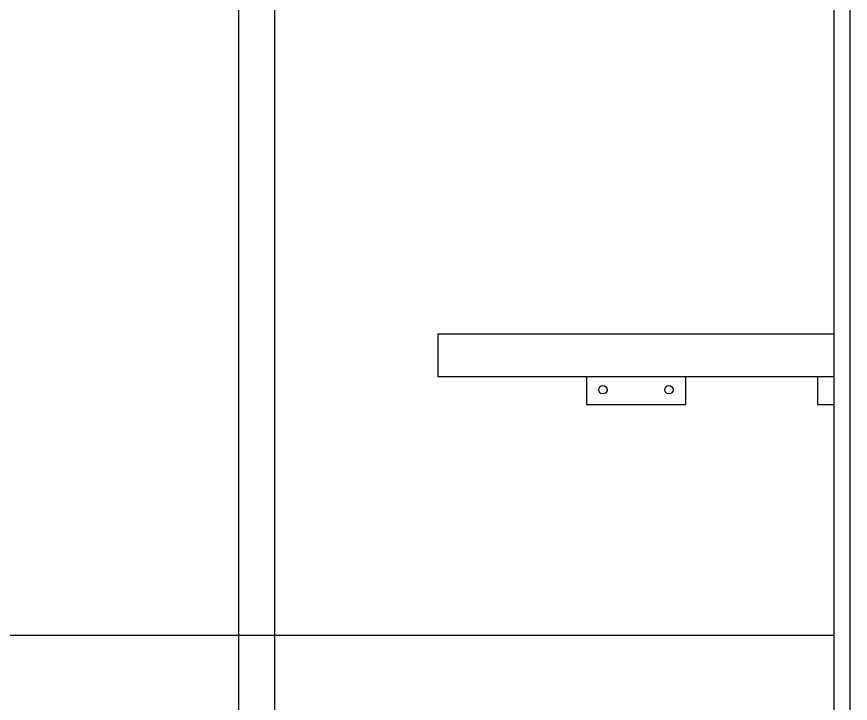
# Model space of a CAD drawing. Header units: millimetres. Extents: x 863 to 5283, y 810 to 2397.
# Drawn here: x 1616.6 to 1667.1, y 1374.8 to 1416.4 of the extents above; entities that cross this region are included whole.
import ezdxf

# ---------------------------------------------------------------- set-up
doc = ezdxf.new("R2010")
doc.units = ezdxf.units.MM
for name, color, linetype in [('Płytki', 254, 'Continuous'), ('Wbudowane', 175, 'Continuous'), ('Ściany', 7, 'Continuous')]:
    doc.layers.add(name, color=color, linetype=linetype)

# ---------------------------------------------------------------- blocks, each defined once
blk = doc.blocks.new('Z$W@#21058')
for p, q in [((13.825, 118.609), (13.825, 15.979)), ((16.025, 15.979), (16.025, 118.609))]:
    blk.add_line(p, q)
blk = doc.blocks.new('Z$W@#3795')
for p, q in [((0, 4.3), (0, 1.7)), ((0, 4.3), (24, 4.3)), ((24, 4.3), (24, 0)), ((0, 1.7), (24, 1.7)), ((9, 1.7), (9, 0)), ((15, 1.7), (15, 0)), ((23, 1.7), (23, 0)), ((9, 0), (15, 0)), ((23, 0), (24, 0))]:
    blk.add_line(p, q)
for centre in [(10, 0.9), (10, 0.9), (14, 0.9), (14, 0.9)]:
    blk.add_circle(centre, 0.25)

msp = doc.modelspace()

# ---------------------------------------------------------------- linework, layer by layer
at = {"layer": 'Płytki'}
for p, q in [((1666.11, 1498.882), (1666.11, 1303.182)), ((1430.81, 1378.882), (1666.11, 1378.882))]:
    msp.add_line(p, q, dxfattribs=at)
at = {"layer": 'Ściany'}
msp.add_line((1667.11, 1242.182), (1667.11, 1499.382), dxfattribs=at)

# ---------------------------------------------------------------- block references
at = {"layer": 'Wbudowane'}
for name, p in [('Z$W@#21058', (1616.185, 1305.864)), ('Z$W@#3795', (1642.11, 1392.882))]:
    msp.add_blockref(name, p, dxfattribs=at)

doc.saveas('drawing.dxf')
